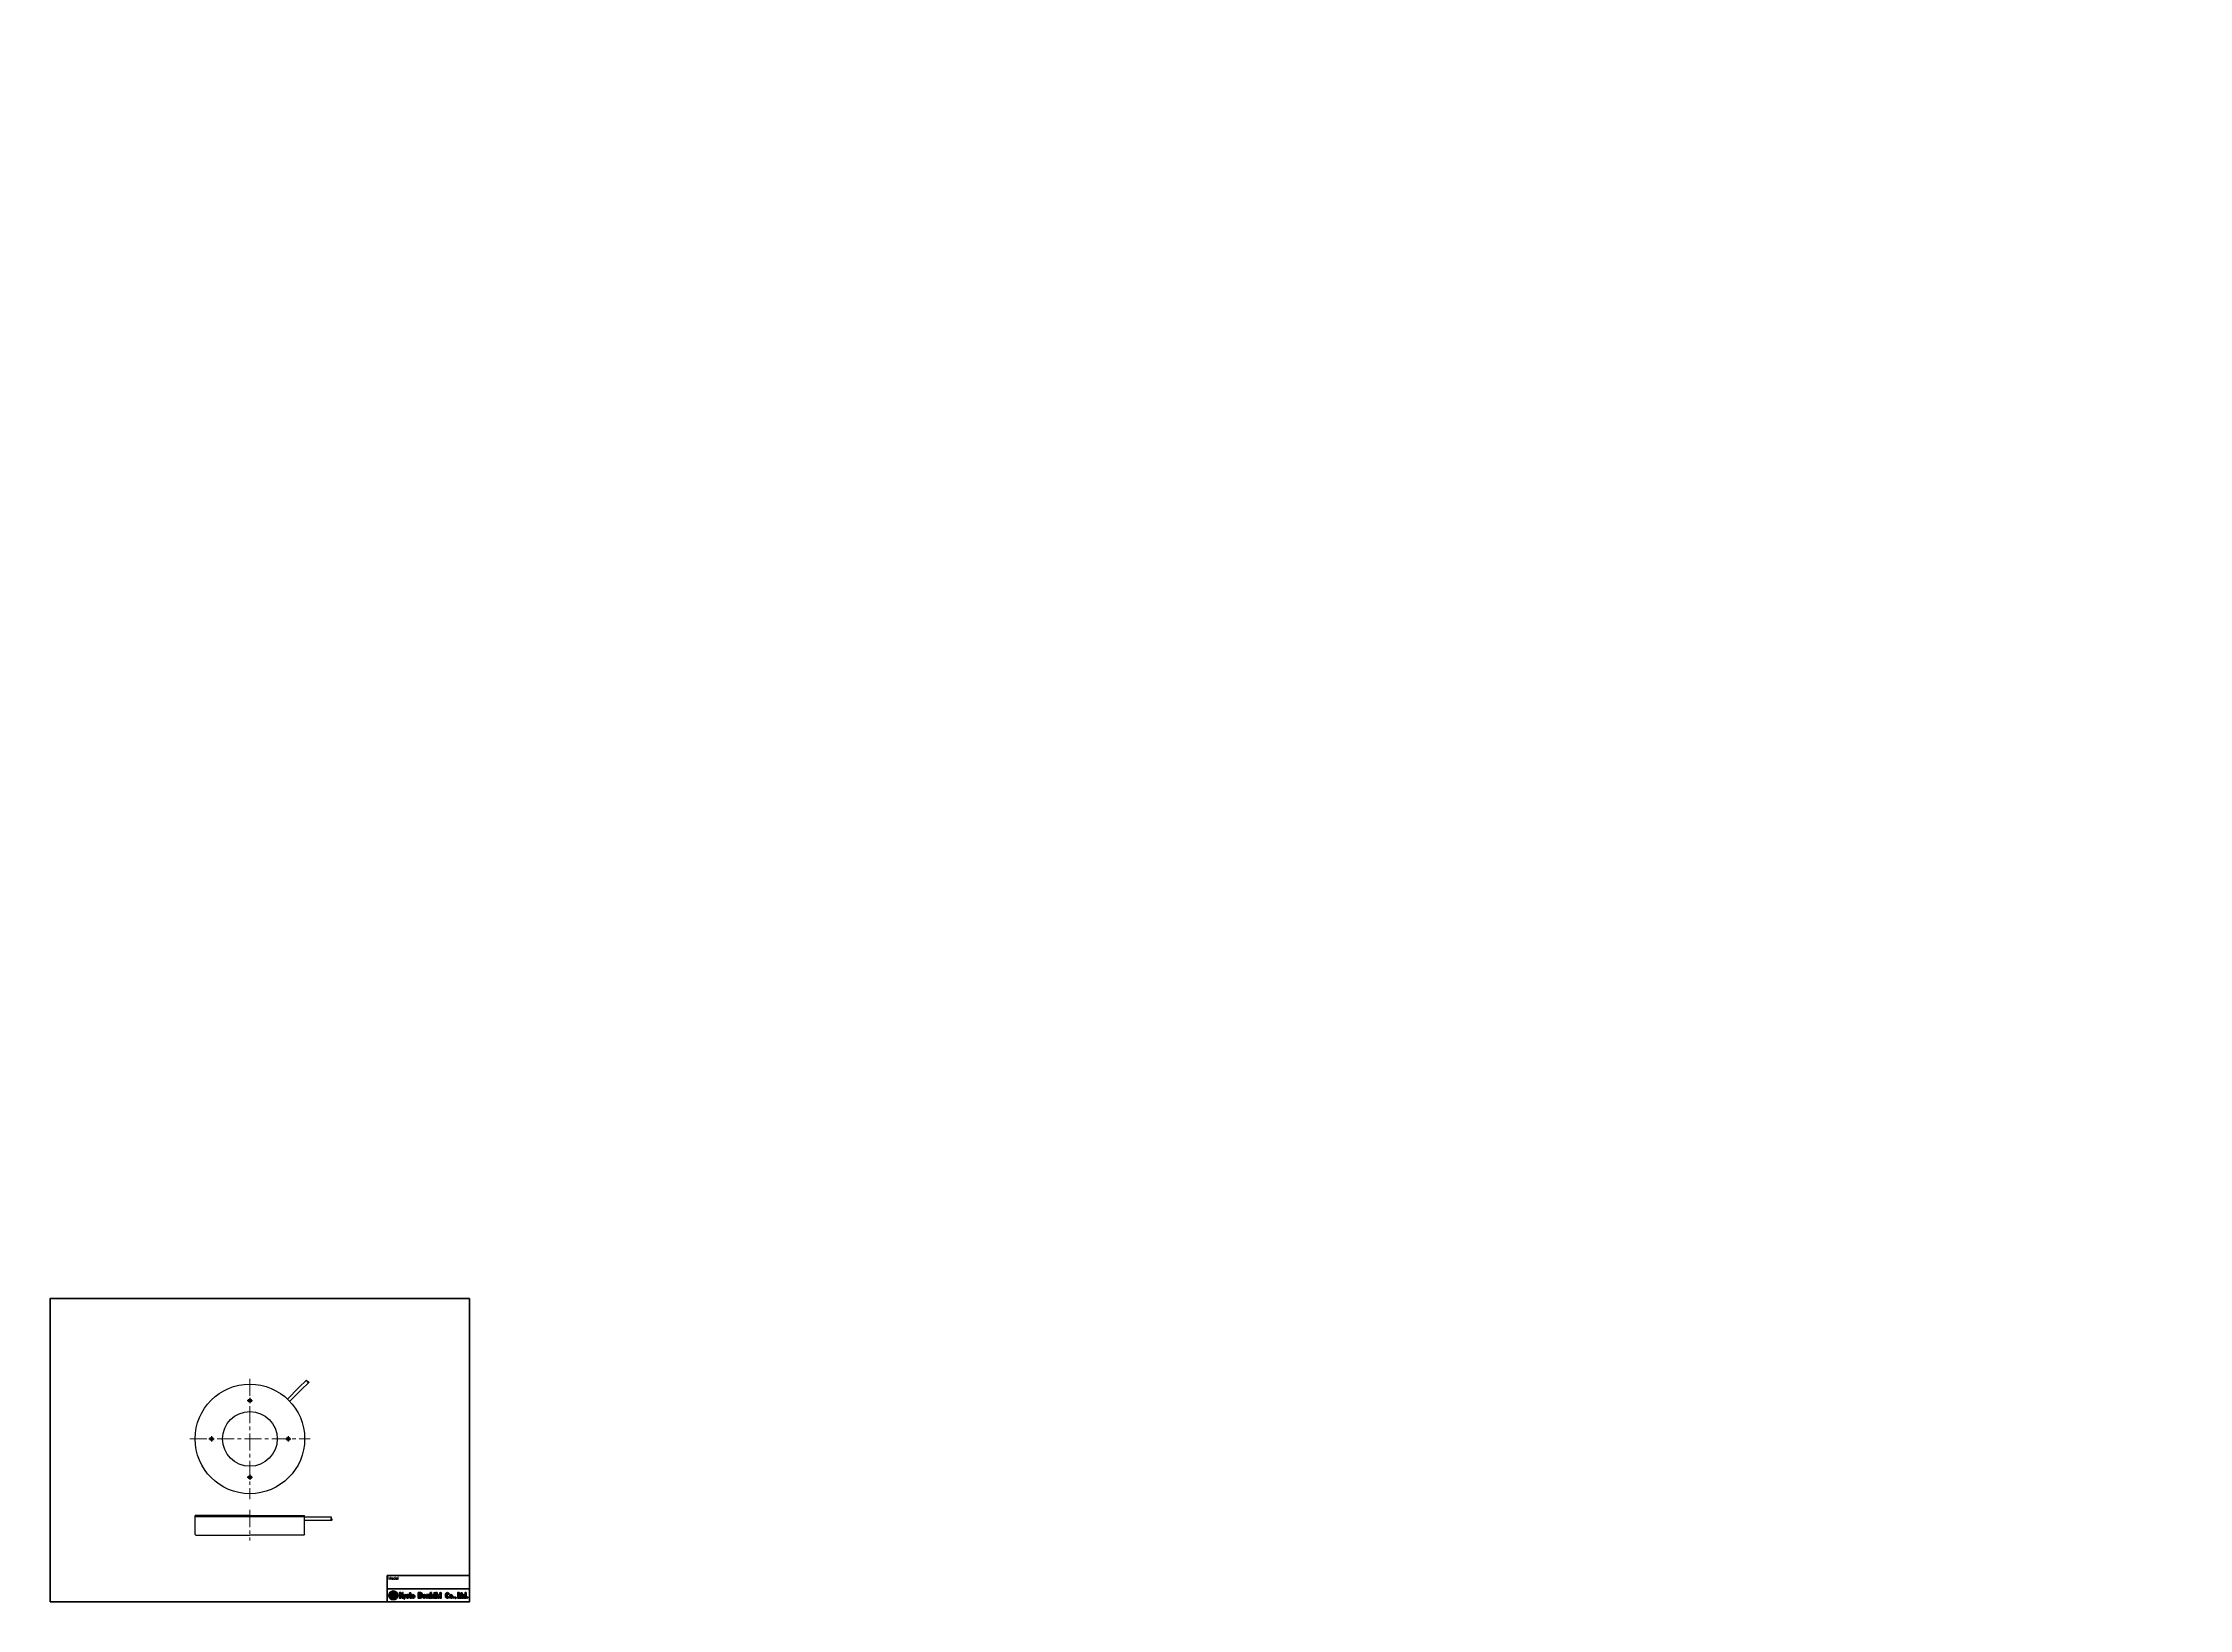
# Paper-space layout 'A3_1_5' of a CAD drawing. Header units: millimetres. Extents: x 0 to 392, y 0 to 286.
# The model-space entities are those that its viewports show. They can reach past a viewport. Long polylines and large blocks are cut down to what shows.
import ezdxf
from ezdxf import colors
from ezdxf.entities.mleader import LeaderData, LeaderLine
from ezdxf.math import Vec2, Vec3

# ---------------------------------------------------------------- set-up
doc = ezdxf.new("R2010")
doc.units = ezdxf.units.MM
doc.linetypes.add('CENTER', pattern=[2, 1.25, -0.25, 0.25, -0.25])
doc.layers.get('0').update_dxf_attribs({"lineweight": 30})
doc.layers.get('Defpoints').update_dxf_attribs({"lineweight": 9})
for name, color, linetype, lineweight in [('2KD_寸法１', 7, 'Continuous', 15), ('2KD_寸法１ @ 1', 7, 'Continuous', 15), ('2KD_寸法１ @ 2', 7, 'Continuous', 15), ('AUX', 7, 'Continuous', 40), ('PINOFF', 6, 'Continuous', 9)]:
    doc.layers.add(name, color=color, linetype=linetype, lineweight=lineweight)
doc.layers.get('PINOFF').freeze()
doc.styles.get("Standard").update_dxf_attribs({"font": 'simplex.shx', "width": 0.8, "bigfont": 'extfont.shx'})
doc.dimstyles.new('KD-STD', dxfattribs={"dimscale": 0, "dimtxt": 2.5, "dimasz": 2.5, "dimexe": 1, "dimexo": 1, "dimgap": 1, "dimtad": 1, "dimdsep": 46, "dimtxsty": 'Standard', "dimblk": 'OPEN30', "dimcen": 0, "dimadec": 0, "dimazin": 0, "dimtfac": 1, "dimtmove": 0, "dimatfit": 3, "dimldrblk": 'OPEN30', "dimfxl": 1, "dimtfill": 1, "dimtolj": 1, "dimtzin": 0, "dimlwd": 15, "dimlwe": 15, "dimarcsym": 0})

# ---------------------------------------------------------------- blocks, each defined once
blk = doc.blocks.new('A$C58A435ED')
h = blk.add_hatch(color=256)
edge = h.paths.add_edge_path()
edge.add_ellipse((3.8, 4.2), major_axis=(2.36, 2.72), ratio=0.381944, start_angle=36.9142, end_angle=132.4984, ccw=False)
edge.add_arc((4.7, 6.4), 0.75, 47.7163, 192.9195, ccw=False)
edge.add_ellipse((3.8, 4.2), major_axis=(2.36, 2.72), ratio=0.381944, start_angle=355.1193, end_angle=374.4019, ccw=False)
edge.add_ellipse((4.2, 3.8), major_axis=(2.36, 2.72), ratio=0.381944, start_angle=320.8704, end_angle=364.8807, ccw=False)
edge.add_arc((4, -35.9), 40.1, 84.2752, 86.8987, ccw=False)
edge.add_arc((4, 4), 4, 0, 180)
edge.add_arc((4, -35.9), 40.1, 92.8389, 95.7248, ccw=False)
h = blk.add_hatch(color=256)
edge = h.paths.add_edge_path()
edge.add_arc((4, 4), 4, 180, 360)
edge.add_arc((4, 43.9), 40.1, 272.8389, 275.7248, ccw=False)
edge.add_ellipse((4.2, 3.8), major_axis=(2.36, 2.72), ratio=0.381944, start_angle=175.1193, end_angle=312.4984, ccw=False)
edge.add_ellipse((3.8, 4.2), major_axis=(2.36, 2.72), ratio=0.381944, start_angle=140.8704, end_angle=184.8807, ccw=False)
edge.add_arc((4, 43.9), 40.1, 264.2752, 266.8987, ccw=False)
h = blk.add_hatch(color=256)
edge = h.paths.add_edge_path(flags=17)
edge.add_ellipse((4.2, 3.8), major_axis=(2.36, 2.72), ratio=0.381944, start_angle=130.1847, end_angle=175.1193)
edge.add_ellipse((3.8, 4.2), major_axis=(2.36, 2.72), ratio=0.381944, start_angle=184.8807, end_angle=296.5044)
edge.add_arc((4, 43.9), 40.1, 267.8758, 271.7647, ccw=False)
h = blk.add_hatch(color=256)
edge = h.paths.add_edge_path(flags=17)
edge.add_ellipse((3.8, 4.2), major_axis=(2.36, 2.72), ratio=0.381944, start_angle=310.1847, end_angle=355.1193)
edge.add_ellipse((4.2, 3.8), major_axis=(2.36, 2.72), ratio=0.381944, start_angle=364.8807, end_angle=376.9173)
edge.add_arc((4.6, 6.4), 0.783, -118.932, 3.6503, ccw=False)
edge.add_ellipse((4.2, 3.8), major_axis=(2.36, 2.72), ratio=0.381944, start_angle=39.809, end_angle=116.5044)
edge.add_arc((4, -35.9), 40.1, 87.8758, 91.7647, ccw=False)
blk.add_circle((4, 4), 4)
for centre, radius, start, end in [((4, -35.9), 40.1, 92.8389, 95.7248), ((4, 43.9), 40.1, 264.2752, 266.8987), ((4, 43.9), 40.1, 267.8758, 271.7647), ((4, -35.9), 40.1, 87.8758, 91.7647), ((4.7, 6.4), 0.75, 46.1932, 192.9195), ((4.6, 6.4), 0.783, 241.068, 3.6503), ((4, 43.9), 40.1, 272.8389, 275.7248), ((4, -35.9), 40.1, 84.2752, 86.8987)]:
    blk.add_arc(centre, radius, start, end)
for centre, start_param, end_param in [((3.8, 4.2), 2.009737, 4.900602), ((4.2, 3.8), 1.88285, 5.049036), ((3.8, 4.2), 1.10042, 1.907443), ((4.2, 3.8), 1.14108, 1.759009), ((3.8, 4.2), 5.024443, 6.875096), ((4.2, 3.8), 5.15133, 6.96942)]:
    blk.add_ellipse(centre, major_axis=(2.36, 2.72), ratio=0.381944, start_param=start_param, end_param=end_param)
blk = doc.blocks.new('A$C7F8063EA')
for points in [[(2.4, 4.8), (3.4, 6.2), (2.9, 6.2), (1.3, 4.1), (1.3, 6.2), (0, 6.2), (0, 1.1), (1.3, 1.1), (1.3, 3.4), (1.5, 3.7), (2.6, 1.1), (4.1, 1.1)], [(4.5, 1.1), (4.1, 0), (4.4, 0), (6.2, 4.4), (5.8, 4.4), (5.2, 2.8), (4.5, 4.4), (3.4, 4.4)], [(28.2, 6.2), (28.2, 1.1), (29.4, 1.1), (29.4, 2.6), (29.5, 2.8), (30.3, 1.1), (31.3, 1.1), (30.2, 3.3), (31.3, 4.2), (31.1, 4.4), (29.4, 3), (29.4, 6.2)], [(31.8, 4.2), (31.8, 1.1), (32.9, 1.1), (32.9, 4.2)], [(33.4, 6.2), (33.4, 1.1), (34.5, 1.1), (34.5, 2.6), (34.7, 2.8), (35.5, 1.1), (36.5, 1.1), (35.4, 3.3), (36.5, 4.2), (36.3, 4.4), (34.5, 3), (34.5, 6.2)], [(37.2, 4.2), (37.2, 1.1), (38.3, 1.1), (38.3, 4.2)], [(53.4, 6.2), (53.4, 1.1), (54.7, 1.1), (56.3, 1.1), (56.3, 1.4), (54.7, 1.4), (54.7, 6.2)]]:
    blk.add_hatch(color=256).paths.add_polyline_path(points)
h = blk.add_hatch(color=256)
h.paths.add_polyline_path([(6, 2.5, 0.993056), (8.9, 2.5), (8.9, 2.9, 1.006911), (6, 2.9)])
h.paths.add_polyline_path([(7.1, 3.9, -1.045169), (7.8, 3.9), (7.8, 1.6, -1.045169), (7.1, 1.6)], flags=16)
h = blk.add_hatch(color=256)
edge = h.paths.add_edge_path()
edge.add_line((9.4, 4.2), (9.4, 1.8))
edge.add_ellipse((10, 1.8), major_axis=(0, 0.709), ratio=0.902288, start_angle=90, end_angle=180)
edge.add_line((10, 1.1), (11, 1.1))
edge.add_line((11, 1.1), (11, 1.4))
edge.add_ellipse((11, 1.9), major_axis=(0, -0.528), ratio=0.918034, start_angle=270, end_angle=360, ccw=False)
edge.add_line((10.5, 1.9), (10.5, 4.2))
edge.add_line((10.5, 4.2), (10.9, 4.2))
edge.add_line((10.9, 4.2), (10.9, 4.6))
edge.add_line((10.9, 4.6), (10.5, 4.6))
edge.add_line((10.5, 4.6), (10.5, 5.8))
edge.add_line((10.5, 5.8), (9.4, 5.8))
edge.add_line((9.4, 5.8), (9.4, 4.6))
edge.add_line((9.4, 4.6), (9.1, 4.6))
edge.add_line((9.1, 4.6), (9.1, 4.2))
edge.add_line((9.1, 4.2), (9.4, 4.2))
h = blk.add_hatch(color=256)
h.paths.add_polyline_path([(12.7, 4.4), (12.6, 4.4, 0.412198), (11.2, 2.9), (11.2, 2.5, 0.993056), (14.1, 2.5), (14.1, 2.9, 0.416232)])
h.paths.add_polyline_path([(12.3, 3.9, -1.045169), (13, 3.9), (13, 1.6, -1.045169), (12.3, 1.6)], flags=16)
h = blk.add_hatch(color=256)
edge = h.paths.add_edge_path()
edge.add_line((17.2, 1.1), (19.3, 1.1))
edge.add_ellipse((19.3, 3), major_axis=(0, -1.92), ratio=0.930559, start_angle=0, end_angle=90)
edge.add_line((21.1, 3), (21.1, 4.2))
edge.add_ellipse((19.3, 4.2), major_axis=(0, 1.92), ratio=0.930559, start_angle=270, end_angle=360)
edge.add_line((19.3, 6.2), (17.2, 6.2))
edge.add_line((17.2, 6.2), (17.2, 1.1))
edge = h.paths.add_edge_path(flags=16)
edge.add_line((18.3, 5.8), (19.1, 5.8))
edge.add_ellipse((19.1, 5.1), major_axis=(0, 0.7), ratio=0.929746, start_angle=270, end_angle=359.8389, ccw=False)
edge.add_line((19.8, 5.1), (19.8, 2.1))
edge.add_ellipse((19.1, 2.1), major_axis=(0, -0.7), ratio=0.929746, start_angle=0.1611, end_angle=90, ccw=False)
edge.add_line((19.1, 1.4), (18.3, 1.4))
edge.add_line((18.3, 1.4), (18.3, 5.8))
h = blk.add_hatch(color=256)
edge = h.paths.add_edge_path()
edge.add_line((22.9, 4.4), (22.9, 4.4))
edge.add_arc((22.9, 2.9), 1.46, 90.3946, 180)
edge.add_line((21.4, 2.9), (21.4, 2.5))
edge.add_arc((22.9, 2.5), 1.46, 180.2595, 269.3397)
edge.add_line((22.9, 1.1), (22.9, 1.1))
edge.add_arc((22.9, 2.5), 1.46, 270.6603, 354.2194)
edge.add_line((24.3, 2.4), (24.1, 2.4))
edge.add_ellipse((22.9, 2.4), major_axis=(-1.2, 0), ratio=0.941657, start_angle=90.1774, end_angle=180, ccw=False)
edge.add_arc((22.9, 1.6), 0.325, 180, 276.5641, ccw=False)
edge.add_line((22.5, 1.6), (22.5, 2.7))
edge.add_line((22.5, 2.7), (24.3, 2.7))
edge.add_line((24.3, 2.7), (24.3, 2.9))
edge.add_arc((22.9, 2.9), 1.46, 359.2107, 449.6054)
h.paths.add_polyline_path([(22.5, 3.1), (22.5, 3.9, -1.045169), (23.2, 3.9), (23.2, 3.1)], flags=16)
h = blk.add_hatch(color=256)
edge = h.paths.add_edge_path()
edge.add_line((24.7, 4.4), (24.7, 1.1))
edge.add_line((24.7, 1.1), (25.8, 1.1))
edge.add_line((25.8, 1.1), (25.8, 3.7))
edge.add_ellipse((26.2, 3.7), major_axis=(0.377, 0.217), ratio=0.907884, start_angle=60.0645, end_angle=150.0645, ccw=False)
edge.add_ellipse((26.2, 3.7), major_axis=(0, 0.404), ratio=0.965673, start_angle=270, end_angle=360, ccw=False)
edge.add_line((26.6, 3.7), (26.6, 1.1))
edge.add_line((26.6, 1.1), (27.7, 1.1))
edge.add_line((27.7, 1.1), (27.7, 3.4))
edge.add_ellipse((26.8, 3.4), major_axis=(0, 1.05), ratio=0.925613, start_angle=270, end_angle=360)
edge.add_ellipse((26.8, 4), major_axis=(-0.975, 0), ratio=0.402759, start_angle=270, end_angle=360)
edge.add_line((25.8, 4), (25.8, 4.2))
edge.add_line((25.8, 4.2), (25.6, 4.4))
edge.add_line((25.6, 4.4), (24.7, 4.4))
h = blk.add_hatch(color=256)
edge = h.paths.add_edge_path()
edge.add_ellipse((32.3, 5.5), major_axis=(-0.803, 0), ratio=0.880683, start_angle=0, end_angle=360)
h = blk.add_hatch(color=256)
edge = h.paths.add_edge_path()
edge.add_ellipse((37.6, 5.5), major_axis=(-0.803, 0), ratio=0.880683, start_angle=0, end_angle=360)
h = blk.add_hatch(color=256)
edge = h.paths.add_edge_path()
edge.add_arc((44, 5.4), 0.402, 0, 180, ccw=False)
edge.add_line((44.4, 5.4), (44.4, 4.6))
edge.add_line((44.4, 4.6), (45.4, 4.6))
edge.add_ellipse((44, 4.6), major_axis=(0, 1.59), ratio=0.861671, start_angle=270, end_angle=360)
edge.add_ellipse((44, 4.4), major_axis=(-1.84, 0), ratio=0.958258, start_angle=270, end_angle=360)
edge.add_line((42.2, 4.4), (42.2, 2.8))
edge.add_ellipse((44, 2.8), major_axis=(-1.84, 0), ratio=0.958258, start_angle=0, end_angle=90)
edge.add_ellipse((44, 2.6), major_axis=(0, -1.59), ratio=0.859541, start_angle=0, end_angle=90)
edge.add_line((45.4, 2.6), (45.1, 2.6))
edge.add_line((45.1, 2.6), (45.1, 2.1))
edge.add_ellipse((44.5, 2.1), major_axis=(0, -0.689), ratio=0.905354, start_angle=0, end_angle=90, ccw=False)
edge.add_line((44.5, 1.4), (44.1, 1.4))
edge.add_ellipse((44.1, 1.9), major_axis=(0, 0.516), ratio=0.975773, start_angle=90, end_angle=180, ccw=False)
edge.add_line((43.6, 1.9), (43.6, 5.4))
h = blk.add_hatch(color=256)
h.paths.add_polyline_path([(45.7, 2.5, 0.409357), (47.2, 1.1), (47.2, 1.1, 0.409404), (48.7, 2.5), (48.7, 2.9, 1.006911), (45.7, 2.9)])
h.paths.add_polyline_path([(46.9, 3.9, -1), (47.5, 3.9), (47.5, 1.6, -1), (46.9, 1.6)], flags=16)
h = blk.add_hatch(color=256)
edge = h.paths.add_edge_path()
edge.add_ellipse((49.5, 1.6), major_axis=(-0.65, 0), ratio=0.820872, start_angle=0, end_angle=360)
h = blk.add_hatch(color=256)
edge = h.paths.add_edge_path()
edge.add_ellipse((51.1, 1.6), major_axis=(-0.65, 0), ratio=0.820872, start_angle=178.569, end_angle=477.5428)
edge.add_ellipse((51.3, 1.1), major_axis=(0, -0.409), ratio=0.251102, start_angle=0, end_angle=84.6433, ccw=False)
edge.add_ellipse((51.3, 1.4), major_axis=(0, -0.72), ratio=0.731271, start_angle=0, end_angle=90)
edge.add_ellipse((51.7, 1.4), major_axis=(0, 0.202), ratio=0.432391, start_angle=270, end_angle=339.5604)
edge.add_ellipse((51.7, 1.4), major_axis=(0, 0.202), ratio=0.432391, start_angle=339.5604, end_angle=340.2548, ccw=False)
h = blk.add_hatch(color=256)
edge = h.paths.add_edge_path()
edge.add_line((56, 4.2), (56.3, 4.2))
edge.add_line((56.3, 4.2), (56.3, 1.8))
edge.add_ellipse((57, 1.8), major_axis=(0, 0.709), ratio=0.902288, start_angle=90, end_angle=180)
edge.add_line((57, 1.1), (58, 1.1))
edge.add_line((58, 1.1), (58, 1.4))
edge.add_ellipse((58, 1.9), major_axis=(0, -0.528), ratio=0.918034, start_angle=270, end_angle=360, ccw=False)
edge.add_line((57.5, 1.9), (57.5, 4.2))
edge.add_line((57.5, 4.2), (57.8, 4.2))
edge.add_line((57.8, 4.2), (57.8, 4.6))
edge.add_line((57.8, 4.6), (57.5, 4.6))
edge.add_line((57.5, 4.6), (57.5, 5.8))
edge.add_line((57.5, 5.8), (56.3, 5.8))
edge.add_line((56.3, 5.8), (56.3, 4.6))
edge.add_line((56.3, 4.6), (56, 4.6))
edge.add_line((56, 4.6), (56, 4.2))
h = blk.add_hatch(color=256)
edge = h.paths.add_edge_path()
edge.add_line((61, 6.2), (60, 6.2))
edge.add_line((60, 6.2), (60, 4))
edge.add_ellipse((59.4, 3.2), major_axis=(0, -1.25), ratio=0.700546, start_angle=140.5626, end_angle=180)
edge.add_line((59.4, 4.4), (59, 4.4))
edge.add_ellipse((59, 3.2), major_axis=(0, -1.25), ratio=0.700546, start_angle=180, end_angle=270)
edge.add_line((58.1, 3.2), (58.1, 2.3))
edge.add_ellipse((59, 2.3), major_axis=(0, 1.25), ratio=0.700546, start_angle=90, end_angle=180)
edge.add_line((59, 1.1), (59.4, 1.1))
edge.add_ellipse((59.4, 2.3), major_axis=(0, 1.25), ratio=0.700546, start_angle=180, end_angle=219.4374)
edge.add_line((60, 1.5), (60, 1.1))
edge.add_line((60, 1.1), (61, 1.1))
edge.add_line((61, 1.1), (61, 6.2))
h.paths.add_polyline_path([(60, 1.7, -1), (59.2, 1.7), (59.2, 3.8, -1), (60, 3.8)], flags=16)
h = blk.add_hatch(color=256)
edge = h.paths.add_edge_path()
edge.add_ellipse((62, 1.7), major_axis=(-0.582, 0), ratio=0.959913, start_angle=0, end_angle=360)
for p, q in [((0, 6.2), (1.3, 6.2)), ((0, 1.1), (1.3, 1.1)), ((2.9, 6.2), (1.3, 4.1)), ((1.5, 3.7), (1.3, 3.4)), ((2.6, 1.1), (1.5, 3.7)), ((3.4, 6.2), (2.4, 4.8)), ((4.1, 1.1), (2.4, 4.8)), ((4.1, 1.1), (2.6, 1.1)), ((2.9, 6.2), (3.4, 6.2)), ((3.4, 4.4), (4.5, 1.1)), ((3.4, 4.4), (4.5, 4.4)), ((3.4, 4.4), (4.5, 4.4)), ((4.1, 0), (4.5, 1.1)), ((4.1, 0), (4.4, 0)), ((4.4, 0), (6.2, 4.4)), ((4.5, 4.4), (5.2, 2.8)), ((5.2, 2.8), (5.8, 4.4)), ((5.8, 4.4), (6.2, 4.4)), ((6, 2.9), (6, 2.5)), ((8.9, 2.9), (8.9, 2.5)), ((9.1, 4.6), (9.1, 4.2)), ((9.1, 4.6), (9.1, 4.2)), ((9.1, 4.2), (9.4, 4.2)), ((9.1, 4.2), (9.4, 4.2)), ((9.4, 5.8), (10.5, 5.8)), ((9.4, 5.8), (9.4, 4.6)), ((9.4, 4.2), (9.4, 1.8)), ((10, 1.1), (11, 1.1)), ((11, 1.1), (10, 1.1)), ((10.5, 5.8), (10.5, 4.6)), ((10.5, 4.2), (10.9, 4.2)), ((10.5, 4.2), (10.9, 4.2)), ((10.5, 4.2), (10.5, 1.9)), ((11, 1.4), (11, 1.1)), ((11, 1.4), (11, 1.1)), ((11, 1.1), (11, 1.1)), ((11.2, 2.9), (11.2, 2.5)), ((12.6, 4.4), (12.7, 4.4)), ((12.7, 1.1), (12.7, 1.1)), ((14.1, 2.9), (14.1, 2.5)), ((17.2, 6.2), (19.3, 6.2)), ((17.2, 1.1), (17.2, 6.2)), ((17.2, 1.1), (17.2, 6.2)), ((17.2, 6.2), (19.3, 6.2)), ((17.2, 1.1), (19.3, 1.1)), ((17.2, 1.1), (19.3, 1.1)), ((18.3, 5.8), (18.3, 1.4)), ((18.3, 1.4), (18.3, 5.8)), ((18.3, 5.8), (19.1, 5.8)), ((18.3, 1.4), (19.1, 1.4)), ((19.8, 5.1), (19.8, 2.1)), ((21.1, 4.2), (21.1, 3)), ((21.4, 2.9), (21.4, 2.5)), ((22.5, 3.1), (23.2, 3.1)), ((22.5, 2.7), (24.3, 2.7)), ((22.9, 4.4), (22.9, 4.4)), ((22.9, 1.1), (22.9, 1.1)), ((22.9, 1.1), (22.9, 1.1)), ((24.1, 2.4), (24.3, 2.4)), ((24.3, 2.9), (24.3, 2.7)), ((24.7, 4.4), (25.6, 4.4)), ((24.7, 1.1), (24.7, 4.4)), ((24.7, 4.4), (25.6, 4.4)), ((24.7, 4.4), (25.6, 4.4)), ((24.7, 1.1), (24.7, 4.4)), ((24.7, 4.4), (25.6, 4.4)), ((24.7, 1.1), (25.8, 1.1)), ((24.7, 1.1), (25.8, 1.1)), ((25.8, 4.2), (25.6, 4.4)), ((25.8, 4.2), (25.6, 4.4)), ((25.8, 4), (25.8, 4.2)), ((25.8, 4), (25.8, 4.2)), ((25.8, 4.2), (25.8, 4)), ((25.8, 1.1), (25.8, 3.7)), ((25.8, 1.1), (25.8, 3.7)), ((26.6, 1.1), (26.6, 3.7)), ((26.6, 1.1), (26.6, 3.7)), ((26.6, 1.1), (27.7, 1.1)), ((26.6, 1.1), (27.7, 1.1)), ((27.7, 1.1), (27.7, 3.4)), ((27.7, 1.1), (27.7, 3.4)), ((28.2, 6.2), (29.4, 6.2)), ((28.2, 6.2), (28.2, 1.1)), ((29.4, 6.2), (28.2, 6.2)), ((28.2, 1.1), (29.4, 1.1)), ((28.2, 1.1), (29.4, 1.1)), ((29.4, 3), (29.4, 6.2)), ((31.2, 4.4), (29.4, 3)), ((29.5, 2.8), (29.4, 2.6)), ((29.4, 1.1), (29.4, 2.6)), ((30.3, 1.1), (29.5, 2.8)), ((31.3, 4.2), (30.2, 3.3)), ((31.3, 1.1), (30.2, 3.3)), ((30.3, 1.1), (31.3, 1.1)), ((31.1, 4.4), (31.3, 4.2)), ((31.8, 1.1), (32.9, 1.1)), ((33.4, 6.2), (34.5, 6.2)), ((33.4, 6.2), (33.4, 1.1)), ((34.5, 6.2), (33.4, 6.2)), ((33.4, 1.1), (34.5, 1.1)), ((33.4, 1.1), (34.5, 1.1)), ((34.5, 3), (34.5, 6.2)), ((36.3, 4.4), (34.5, 3)), ((34.7, 2.8), (34.5, 2.6)), ((34.5, 1.1), (34.5, 2.6)), ((35.5, 1.1), (34.7, 2.8)), ((36.5, 4.2), (35.4, 3.3)), ((36.5, 1.1), (35.4, 3.3)), ((35.5, 1.1), (36.5, 1.1)), ((36.3, 4.4), (36.5, 4.2)), ((37.2, 1.1), (38.3, 1.1)), ((37.5, 6.2), (37.6, 6.2)), ((37.5, 6.2), (37.5, 6.2)), ((37.5, 4.8), (37.5, 4.8)), ((42.2, 4.4), (42.2, 4.4)), ((42.2, 4.4), (42.2, 2.8)), ((43.6, 5.4), (43.6, 1.9)), ((43.6, 5.4), (43.6, 1.9)), ((44.1, 1.4), (44.5, 1.4)), ((44.1, 1.4), (44.5, 1.4)), ((44.4, 4.6), (44.4, 5.4)), ((44.4, 4.6), (44.4, 5.4)), ((45.4, 4.6), (44.4, 4.6)), ((44.4, 4.6), (45.4, 4.6)), ((45.4, 2.6), (45.1, 2.6)), ((45.1, 2.6), (45.1, 2.1)), ((45.4, 2.6), (45.1, 2.6)), ((45.1, 2.6), (45.1, 2.1)), ((45.7, 2.9), (45.7, 2.5)), ((47.2, 1.1), (47.2, 1.1)), ((48.7, 2.9), (48.7, 2.5)), ((51.8, 1.6), (51.8, 1.6)), ((53.4, 6.2), (54.7, 6.2)), ((53.4, 1.1), (56.3, 1.1)), ((54.7, 1.4), (54.7, 2)), ((56, 4.6), (56, 4.2)), ((56, 4.6), (56, 4.2)), ((56, 4.2), (56.3, 4.2)), ((56, 4.2), (56.3, 4.2)), ((56.3, 5.8), (57.5, 5.8)), ((56.3, 5.8), (56.3, 4.6)), ((56.3, 4.2), (56.3, 1.8)), ((58, 1.1), (57, 1.1)), ((57.5, 5.8), (57.5, 4.6)), ((57.5, 4.2), (57.8, 4.2)), ((57.5, 4.2), (57.8, 4.2)), ((57.5, 4.2), (57.5, 1.9)), ((58, 1.4), (58, 1.1)), ((58, 1.4), (58, 1.1)), ((58, 1.1), (58, 1.4)), ((58.1, 3.2), (58.1, 2.4)), ((58.1, 3.2), (58.1, 2.3)), ((59.4, 4.4), (59, 4.4)), ((59, 1.1), (59.4, 1.1)), ((59.2, 3.8), (59.2, 1.7)), ((59.2, 3.8), (59.2, 1.7)), ((60, 6.2), (61, 6.2)), ((60, 6.2), (61, 6.2)), ((61, 1.1), (61, 2)), ((61, 1.1), (61, 2)), ((62, 2.2), (62, 2.2)), ((62, 1.1), (62, 1.1)), ((62.6, 1.7), (62.6, 1.7))]:
    blk.add_line(p, q)
for points in [[(1.3, 3.4), (1.3, 1.1), (0, 1.1), (0, 6.2), (1.3, 6.2), (1.3, 4.1)], [(7.1, 3.9), (7.1, 1.6)], [(7.8, 1.5), (7.8, 3.9)], [(9.1, 4.2), (9.1, 4.6), (9.4, 4.6)], [(9.1, 4.2), (9.1, 4.6), (9.4, 4.6)], [(10.5, 4.6), (10.9, 4.6), (10.9, 4.2)], [(10.5, 4.6), (10.9, 4.6), (10.9, 4.2)], [(12.3, 3.9), (12.3, 1.6)], [(13, 1.5), (13, 3.9)], [(22.5, 3.9), (22.5, 3.1)], [(22.5, 2.7), (22.5, 1.6)], [(23.2, 3.1), (23.2, 3.9)], [(46.9, 3.9), (46.9, 1.6)], [(47.5, 3.9), (47.5, 1.6)], [(54.7, 1.1), (53.4, 1.1), (53.4, 6.2), (54.7, 6.2), (54.7, 1.4)], [(54.7, 1.1), (56.3, 1.1), (56.3, 1.4), (54.7, 1.4)], [(56.3, 4.2), (56, 4.2), (56, 4.6), (56.3, 4.6)], [(56.3, 4.2), (56, 4.2), (56, 4.6), (56.3, 4.6)], [(57.5, 4.6), (57.8, 4.6), (57.8, 4.2), (57.5, 4.2)], [(57.5, 4.6), (57.8, 4.6), (57.8, 4.2), (57.5, 4.2)], [(60, 4), (60, 6.2), (61, 6.2), (61, 1.1), (60, 1.1), (60, 1.5)], [(60, 4), (60, 6.2), (61, 6.2), (61, 1.1), (60, 1.1), (60, 1.5)], [(60, 1.7), (60, 3.8)], [(60, 1.7), (60, 3.8)]]:
    blk.add_lwpolyline(points)
for points in [[(31.8, 4.2), (32.9, 4.2), (32.9, 1.1), (31.8, 1.1)], [(37.2, 4.2), (38.3, 4.2), (38.3, 1.1), (37.2, 1.1)]]:
    blk.add_lwpolyline(points, close=True)
for centre, radius, start, end in [((7.5, 2.9), 1.46, 359.2107, 180), ((7.5, 2.5), 1.46, 179.5961, 359.6054), ((7.5, 3.9), 0.325, 354.9391, 180), ((7.5, 1.6), 0.325, 180, 5.0609), ((12.6, 2.9), 1.46, 359.2107, 180), ((12.6, 2.5), 1.46, 179.5961, 359.6054), ((12.6, 3.9), 0.325, 354.9391, 180), ((12.6, 1.6), 0.325, 180, 5.0609), ((22.9, 2.9), 1.46, 359.2107, 180), ((22.9, 2.5), 1.46, 179.7405, 354.2194), ((22.9, 3.9), 0.325, 354.9391, 180), ((22.9, 1.6), 0.325, 180, 273.149), ((44, 5.4), 0.402, 0, 180), ((47.2, 2.9), 1.46, 359.2107, 180), ((47.2, 2.5), 1.46, 179.5961, 359.6054), ((47.2, 3.9), 0.325, 0, 180), ((47.2, 1.6), 0.325, 180, 360), ((59.6, 3.8), 0.411, 0, 180), ((59.6, 1.7), 0.411, 180, 0)]:
    blk.add_arc(centre, radius, start, end)
for centre, major_axis, ratio, start_param, end_param in [((10, 1.8), (0, 0.709), 0.902288, 1.570796, 3.141593), ((11, 1.9), (0, -0.528), 0.918034, 4.712389, 6.283185), ((19.1, 5.1), (0, 0.7), 0.929746, 4.712389, 6.280162), ((19.3, 4.2), (0, 1.92), 0.930559, 4.712389, 6.283185), ((22.9, 2.4), (-1.2, 0), 0.941657, 1.573713, 3.141593), ((26.8, 4), (-0.975, 0), 0.402759, 4.712389, 6.283185), ((26.2, 3.7), (0, 0.404), 0.965673, 4.712389, 6.283185), ((26.8, 3.4), (0, 1.05), 0.925613, 4.712389, 6.283185), ((44, 4.4), (-1.84, 0), 0.958258, 4.712389, 6.283185), ((44.1, 1.9), (0, 0.516), 0.975773, 1.570796, 3.141593), ((44, 4.6), (0, 1.59), 0.861671, 4.712389, 6.283185), ((44, 2.6), (0, -1.59), 0.859541, 0, 1.570796), ((44.5, 2.1), (0, -0.689), 0.905354, 0, 1.570796), ((51.1, 1.6), (-0.65, 0), 0.820872, 3.11117, 8.258473), ((51.3, 1.4), (0, -0.72), 0.731271, 0, 1.570796), ((51.3, 1.1), (0, -0.409), 0.251102, 0, 1.547256), ((51.7, 1.4), (0, 0.202), 0.432391, 4.712389, 5.59034), ((57, 1.8), (0, 0.709), 0.902288, 1.570796, 3.141593), ((58, 1.9), (0, -0.528), 0.918034, 4.712389, 6.283185), ((59, 3.2), (0, -1.25), 0.700546, 3.141592, 4.712389), ((59.4, 2.3), (0, 1.25), 0.700546, 3.141592, 4.006894)]:
    blk.add_ellipse(centre, major_axis=major_axis, ratio=ratio, start_param=start_param, end_param=end_param)
at = {"extrusion": (0, 0, -1)}
for centre, major_axis, ratio, start_param, end_param in [((19.1, 2.1), (0, -0.7), 0.929746, 4.712389, 6.280162), ((19.3, 3), (0, -1.92), 0.930559, 4.712389, 6.283185), ((26.2, 3.7), (0.377, 0.217), 0.907884, 3.706835, 5.194113), ((44, 2.8), (-1.84, 0), 0.958258, 4.712389, 6.283185), ((59, 2.3), (0, 1.25), 0.700546, 3.141592, 4.712389), ((59.4, 3.2), (0, -1.25), 0.700546, 3.141592, 4.006894)]:
    blk.add_ellipse(centre, major_axis=major_axis, ratio=ratio, start_param=start_param, end_param=end_param, dxfattribs=at)
for centre, major_axis, ratio in [((32.3, 5.5), (-0.803, 0), 0.880683), ((37.6, 5.5), (-0.803, 0), 0.880683), ((49.5, 1.6), (-0.65, 0), 0.820872), ((62, 1.7), (-0.582, 0), 0.959913)]:
    blk.add_ellipse(centre, major_axis=major_axis, ratio=ratio)
blk = doc.blocks.new('_Open30')
at = {"lineweight": -2}
for p, q in [((-1, 0.27), (0, 0)), ((0, 0), (-1, -0.27)), ((0, 0), (-1, 0))]:
    blk.add_line(p, q, dxfattribs=at)
blk = doc.blocks.new('*D58')
at = {"layer": '2KD_寸法１', "color": 0, "lineweight": 15}
for p, q in [((134.5, 83), (114.1, 83)), ((135.2, 65), (114.1, 65)), ((116.1, 78), (116.1, 70))]:
    blk.add_line(p, q, dxfattribs=at)
at = {"layer": 'Defpoints', "color": 0}
for p in [(136.5, 83), (137.2, 65)]:
    blk.add_point(p, dxfattribs=at)
at = {"layer": '2KD_寸法１', "color": 0, "lineweight": 15, "xscale": 5, "yscale": 5, "zscale": 5}
for p, rotation in [((116.1, 83), 90), ((116.1, 65), 270)]:
    blk.add_blockref('_Open30', p, dxfattribs=dict(at, rotation=rotation))
at = {"layer": '2KD_寸法１', "color": 0, "insert": (111.6, 74), "char_height": 5, "attachment_point": 5, "rotation": 90, "bg_fill": 3, "box_fill_scale": 1.1, "bg_fill_color": 9, "bg_fill_true_color": 13158600, "bg_fill_transparency": 4391334}
blk.add_mtext('\\A1;18', dxfattribs=at)
at = {"layer": 'Defpoints', "color": 0}
blk.add_point((116.1, 65), dxfattribs=at)
blk = doc.blocks.new('*D59')
at = {"layer": '2KD_寸法１', "color": 0, "lineweight": 15}
for p, q in [((135.5, 83), (115.1, 83)), ((116.1, 80.5), (116.1, 67.5)), ((136.2, 65), (115.1, 65))]:
    blk.add_line(p, q, dxfattribs=at)
at = {"layer": 'Defpoints', "color": 0}
for p in [(136.5, 83), (137.2, 65)]:
    blk.add_point(p, dxfattribs=at)
at = {"layer": '2KD_寸法１', "color": 0, "lineweight": 15, "xscale": 2.5, "yscale": 2.5, "zscale": 2.5}
for p, rotation in [((116.1, 83), 90), ((116.1, 65), 270)]:
    blk.add_blockref('_Open30', p, dxfattribs=dict(at, rotation=rotation))
at = {"layer": '2KD_寸法１', "color": 0, "insert": (113.8, 74), "char_height": 2.5, "attachment_point": 5, "rotation": 90, "bg_fill": 3, "box_fill_scale": 1.1, "bg_fill_color": 9, "bg_fill_true_color": 13158600, "bg_fill_transparency": 4391362}
blk.add_mtext('\\A1;18', dxfattribs=at)
at = {"layer": 'Defpoints', "color": 0}
blk.add_point((116.1, 65), dxfattribs=at)
blk = doc.blocks.new('A$C4853747B')
for p, q in [((44.8, 46.9), (34.2, 36.3)), ((46.9, 44.8), (36.3, 34.2)), ((51.6, 53.7), (44.8, 46.9)), ((53.7, 51.6), (46.9, 44.8)), ((-2.5, 35), (2.5, 35)), ((0, 37.5), (0, 32.5)), ((-37.5, 0), (-32.5, 0)), ((-35, 2.5), (-35, -2.5)), ((32.5, 0), (37.5, 0)), ((35, 2.5), (35, -2.5)), ((-2.5, -35), (2.5, -35)), ((0, -32.5), (0, -37.5))]:
    blk.add_line(p, q)
for points in [[(52.6, 52.6), (52.5, 52.6), (52.5, 52.6), (52.4, 52.6), (52.3, 52.6), (52.3, 52.6), (52.2, 52.7), (52.1, 52.8), (52, 52.8), (51.9, 52.9), (51.8, 53), (51.7, 53.1), (51.6, 53.2), (51.6, 53.3), (51.5, 53.4), (51.5, 53.5), (51.5, 53.5), (51.5, 53.6), (51.5, 53.6)], [(53.6, 51.5), (53.6, 51.5), (53.6, 51.5), (53.5, 51.5), (53.5, 51.5), (53.5, 51.4), (53.4, 51.4), (53.4, 51.5), (53.3, 51.5), (53.3, 51.5), (53.2, 51.5), (53.2, 51.5), (53.1, 51.5), (53.1, 51.6), (53, 51.6), (53, 51.6), (52.9, 51.7), (52.9, 51.7), (52.8, 51.8), (52.8, 51.8), (52.7, 51.9), (52.7, 51.9), (52.7, 52), (52.6, 52), (52.6, 52.1), (52.6, 52.1), (52.6, 52.2), (52.5, 52.2), (52.5, 52.3), (52.5, 52.3), (52.5, 52.4), (52.5, 52.4), (52.5, 52.5), (52.5, 52.5), (52.5, 52.5), (52.6, 52.6), (52.6, 52.6)], [(52.6, 52.6), (52.6, 52.6), (52.7, 52.6), (52.7, 52.6), (52.8, 52.6), (52.9, 52.5), (53, 52.5), (53.1, 52.4), (53.2, 52.3), (53.3, 52.2), (53.4, 52.1), (53.5, 52), (53.5, 51.9), (53.6, 51.8), (53.6, 51.8), (53.7, 51.7), (53.7, 51.6), (53.7, 51.6), (53.6, 51.5)]]:
    blk.add_lwpolyline(points)
for centre, radius in [((0, 0), 50), ((0, 0), 25), ((0, 35), 1.5), ((0, 35), 1), ((-35, 0), 1.5), ((-35, 0), 1), ((35, 0), 1.5), ((35, 0), 1), ((0, -35), 1.5), ((0, -35), 1)]:
    blk.add_circle(centre, radius)
blk = doc.blocks.new('A$C034631BE')
for p, q in [((0, -17.5), (0, 0)), ((50, 0), (0, 0)), ((50, 0), (100, 0)), ((100, -17.5), (100, 0)), ((0, -1), (100, -1)), ((0, -17.5), (0.5, -18)), ((0.5, -18), (50, -18)), ((99.5, -18), (50, -18)), ((100, -17.5), (99.5, -18)), ((115, -1.5), (100, -1.5)), ((115, -4.5), (100, -4.5)), ((124.6, -1.5), (115, -1.5)), ((124.6, -4.5), (115, -4.5))]:
    blk.add_line(p, q)
for points in [[(124.6, -4.5), (124.5, -4.5), (124.5, -4.5), (124.4, -4.5), (124.4, -4.5), (124.4, -4.4), (124.3, -4.4), (124.3, -4.4), (124.3, -4.3), (124.3, -4.3), (124.2, -4.2), (124.2, -4.2), (124.2, -4.1), (124.2, -4.1), (124.2, -4), (124.2, -3.9), (124.2, -3.9), (124.2, -3.8), (124.2, -3.8), (124.2, -3.7), (124.2, -3.6), (124.2, -3.6), (124.2, -3.5), (124.2, -3.4), (124.2, -3.4), (124.2, -3.3), (124.2, -3.3), (124.3, -3.2), (124.3, -3.2), (124.3, -3.1), (124.3, -3.1), (124.4, -3.1), (124.4, -3), (124.4, -3), (124.5, -3), (124.5, -3), (124.6, -3)], [(124.6, -3), (124.5, -3), (124.5, -3), (124.4, -2.9), (124.4, -2.8), (124.4, -2.7), (124.3, -2.6), (124.3, -2.5), (124.3, -2.4), (124.3, -2.2), (124.3, -2.1), (124.3, -2), (124.3, -1.9), (124.4, -1.8), (124.4, -1.7), (124.4, -1.6), (124.5, -1.5), (124.5, -1.5), (124.6, -1.5)], [(124.6, -3), (124.6, -3), (124.6, -3), (124.7, -3.1), (124.7, -3.2), (124.7, -3.3), (124.8, -3.4), (124.8, -3.5), (124.8, -3.6), (124.8, -3.8), (124.8, -3.9), (124.8, -4), (124.8, -4.1), (124.7, -4.2), (124.7, -4.3), (124.7, -4.4), (124.6, -4.5), (124.6, -4.5), (124.6, -4.5)]]:
    blk.add_lwpolyline(points)
blk = doc.blocks.new('*U62')
at = {"layer": '2KD_寸法１ @ 1'}
ml = blk.add_multileader_mtext('Standard', dxfattribs=at)
ml.set_content('4-M3 depth5\\PP.C.D.70', color=256)
ml.set_leader_properties()
ml.set_arrow_properties(name='OPEN30')
ml.build(insert=Vec2(0, 0))
ml.multileader.update_dxf_attribs({"text_left_attachment_type": 6, "text_right_attachment_type": 6, "dogleg_length": 1.5, "arrow_head_size": 2.5})
ctx = ml.context
ctx.base_point, ctx.char_height, ctx.arrow_head_size, ctx.landing_gap_size, ctx.plane_origin = Vec3(238.8, 129.5), 2, 2.5, 1, Vec3(226.3, 144.4)
ctx.left_attachment, ctx.right_attachment = 6, 6
notes = []
notes.append((ctx, [(0, (1, 1, 0), (237.3, 129.5), (1, 0), 1.5, [(0, [(222.9, 151.8)], 0, [])])]))
ctx.mtext.insert, ctx.mtext.flow_direction = Vec3(239.8, 131.9), 5
at = {"layer": '2KD_寸法１ @ 2'}
ml = blk.add_multileader_mtext('Standard', dxfattribs=at)
ml.set_content('4-M3 depth5\\PP.C.D.70', color=256)
ml.set_leader_properties()
ml.set_arrow_properties(name='OPEN30')
ml.build(insert=Vec2(0, 0))
ml.multileader.update_dxf_attribs({"text_left_attachment_type": 6, "text_right_attachment_type": 6, "dogleg_length": 1.5, "arrow_head_size": 5, "scale": 2})
ctx = ml.context
ctx.base_point, ctx.scale, ctx.arrow_head_size, ctx.plane_origin = Vec3(240.3, 129.5), 2, 5, Vec3(226.3, 144.4)
ctx.left_attachment, ctx.right_attachment = 6, 6
notes.append((ctx, [(0, (1, 1, 0), (237.3, 129.5), (1, 0), 3, [(0, [(222.9, 151.8)], 0, [])])]))
ctx.mtext.insert, ctx.mtext.flow_direction = Vec3(242.3, 134.3), 5
for ctx, leaders in notes:
    for number, flags, end, landing, length, lines in leaders:
        leader = LeaderData()
        leader.index, (leader.has_last_leader_line, leader.has_dogleg_vector, leader.attachment_direction) = number, flags
        leader.last_leader_point, leader.dogleg_vector, leader.dogleg_length = Vec3(end), Vec3(landing), length
        for number, points, colour, breaks in lines:
            line = LeaderLine()
            line.index, line.vertices, line.color, line.breaks = number, Vec3.list(points), colors.encode_raw_color(colour), breaks
            leader.lines.append(line)
        ctx.leaders.append(leader)
blk = doc.blocks.new('*U63')
at = {"layer": '2KD_寸法１ @ 2'}
dim = blk.add_linear_dim(base=(116.086, 64.959), p1=(136.522, 82.959), p2=(137.222, 64.959), angle=90, dimstyle='KD-STD', override={"dimscale": 2, "dimtix": 0, "dimtofl": 1, "dimtmove": 0, "dimatfit": 3}, dxfattribs=at)
dim.commit()
dim.dimension.update_dxf_attribs({"geometry": '*D58', "text_midpoint": (111.586, 73.959)})
at = {"layer": '2KD_寸法１ @ 1'}
dim = blk.add_linear_dim(base=(116.086, 64.959), p1=(136.522, 82.959), p2=(137.222, 64.959), angle=90, dimstyle='KD-STD', override={"dimscale": 1, "dimtix": 0, "dimtofl": 1, "dimtmove": 0, "dimatfit": 3}, dxfattribs=at)
dim.commit()
dim.dimension.update_dxf_attribs({"geometry": '*D59', "text_midpoint": (113.836, 73.959)})

msp = doc.modelspace()

# ---------------------------------------------------------------- linework, layer by layer
at = {"layer": '2KD_寸法１', "color": 2, "linetype": 'CENTER', "ltscale": 0.5}
for p, q in [((186.522, 207.868), (186.522, 97.868)), ((131.522, 152.868), (241.522, 152.868)), ((186.522, 87.959), (186.522, 59.959))]:
    msp.add_line(p, q, dxfattribs=at)
at = {"layer": 'AUX', "lineweight": 70}
for p, q in [((312, 28), (312, 16)), ((312, 28), (312, 16)), ((312, 28), (312, 16)), ((312, 28), (387, 28)), ((312, 16), (312, 4)), ((312, 16), (312, 4)), ((312, 16), (312, 4)), ((312, 16), (387, 16))]:
    msp.add_line(p, q, dxfattribs=at)
msp.add_lwpolyline([(4, 4), (387, 4), (387, 281), (4, 281)], close=True, dxfattribs=at)

# ---------------------------------------------------------------- block references
msp.add_blockref('A$C4853747B', (186.522, 152.868))
at = {"layer": '2KD_寸法１'}
msp.add_blockref('*U62', (0, 0), dxfattribs=at)
at = {"layer": 'AUX'}
for name, p in [('A$C58A435ED', (313.5, 6)), ('A$C7F8063EA', (323, 6.389))]:
    msp.add_blockref(name, p, dxfattribs=at)

# ---------------------------------------------------------------- texts
at = {"layer": 'AUX', "lineweight": 20}
msp.add_text('Model', height=2.5, dxfattribs=at).set_placement((313, 24.5))

# ---------------------------------------------------------------- next in the draw order: block references
at = {"layer": '2KD_寸法１'}
msp.add_blockref('*U63', (0, 0), dxfattribs=at)

# ---------------------------------------------------------------- next in the draw order: block references
msp.add_blockref('A$C034631BE', (136.522, 82.959))

psp = doc.layouts.new('A3_1_5')

# ---------------------------------------------------------------- viewports
at = {"layer": 'PINOFF', "color": 7, "lineweight": 0}
vp = psp.add_viewport(center=(195.5, 142.5), size=(392, 286), view_center_point=(977.5, 712.5), view_height=1430.0001, dxfattribs=at)
vp.frozen_layers = ['2KD_寸法１ @ 1', '2KD_寸法１ @ 2']

doc.saveas('drawing.dxf')
